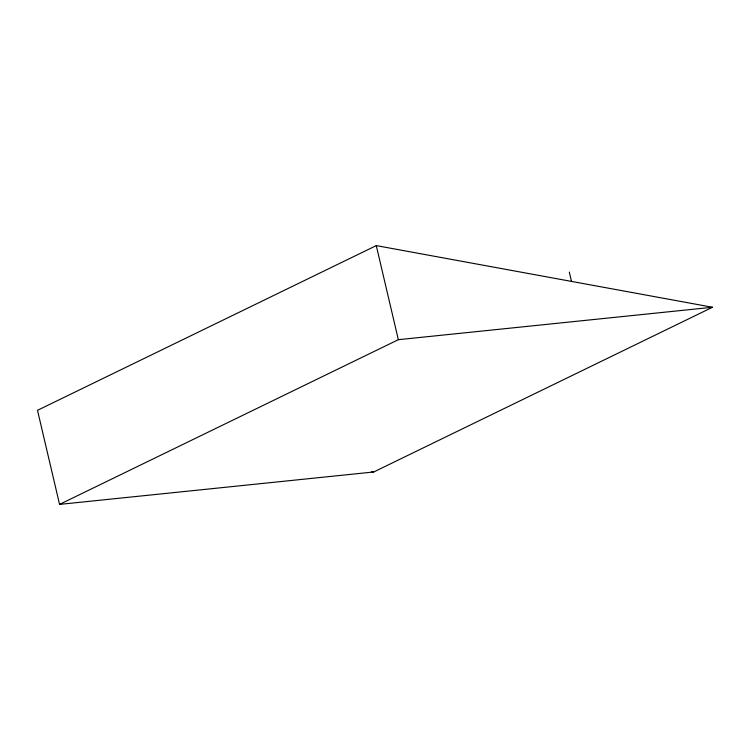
<?xml version="1.0" encoding="UTF-8"?>
<svg xmlns="http://www.w3.org/2000/svg" width="750" height="750" viewBox="0 0 750 750"><rect width="100%" height="100%" fill="white"/><g stroke="black" fill="none" stroke-linecap="round" stroke-linejoin="round"><path stroke-width="1.12" d="M376.275 245.606L37.5 410.316L59.569 504.394L373.725 471.975L712.5 307.266L376.275 245.606L398.344 339.684L59.569 504.394M398.344 339.684L712.5 307.266M371.419 471.553L373.725 471.975M569.306 272.081L571.425 281.156"/></g></svg>
